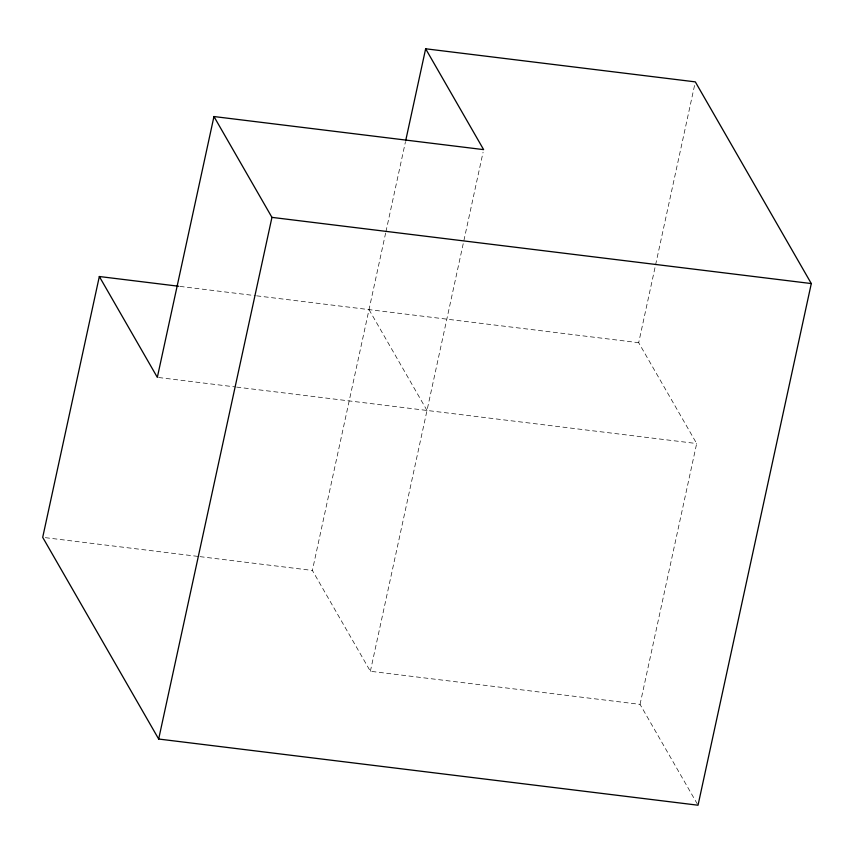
<?xml version="1.0" encoding="UTF-8"?>
<svg xmlns="http://www.w3.org/2000/svg" width="854" height="854" viewBox="0 0 854 854"><rect width="100%" height="100%" fill="white"/><g stroke="black" fill="none" stroke-linecap="round" stroke-linejoin="round"><path stroke-width="0.64" stroke-dasharray="4.27 3.2" d="M697.366 804.073L640.041 704.369L370.369 671.276L312.372 570.44L385.634 233.046M385.923 231.754L405.362 142.212M370.369 671.276L483.076 152.225M640.041 704.369L696.672 443.546L638.685 342.7L655.317 266.138M655.594 264.847L694.761 84.471M179.97 286.41L255.325 295.655M256.648 295.826L638.685 342.7M158.641 377.521L235.32 386.937M236.643 387.097L696.672 443.546M45.347 537.668L198.694 556.488M200.007 556.648L312.372 570.44M369.013 309.607L427 410.454"/><path stroke-width="1.28" d="M178.657 286.25L99.331 276.515L42.7 537.347L158.673 739.03L698.028 805.215L811.3 283.56L695.327 81.877L425.644 48.785L405.639 140.91M425.644 48.785L483.631 149.631L213.959 116.539L157.328 377.361L99.331 276.515M158.673 739.03L271.946 217.375L213.959 116.539M271.946 217.375L811.3 283.56"/></g></svg>
